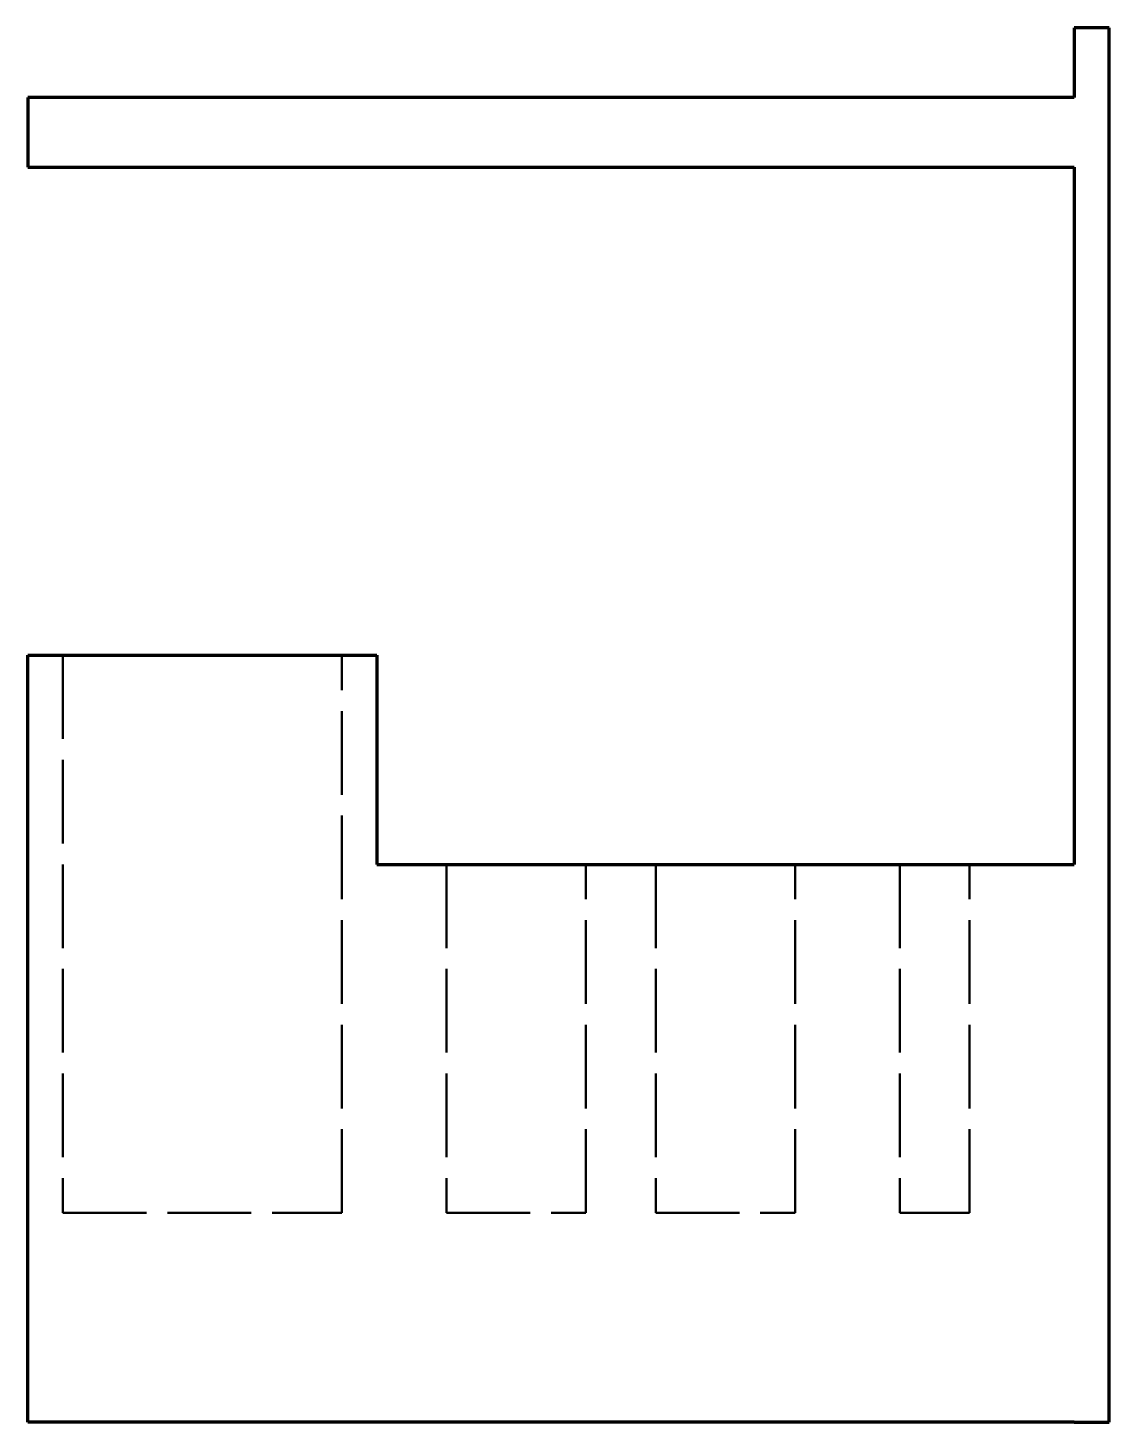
# Model space of a CAD drawing. Header units: millimetres. Extents: x 0 to 155, y 0 to 200.
import ezdxf

# ---------------------------------------------------------------- set-up
doc = ezdxf.new("R2010")
doc.units = ezdxf.units.MM
doc.linetypes.add('ACAD_ISO02W100', pattern=[15, 12, -3])
doc.layers.get('0').update_dxf_attribs({"lineweight": 25, "true_color": 0x000000})

msp = doc.modelspace()

# ---------------------------------------------------------------- linework, layer by layer
at = {"lineweight": 70}
for p, q in [((155, 200), (150, 200)), ((150, 200), (150, 190)), ((155, 0), (155, 200)), ((150, 190), (0, 190)), ((0, 190), (0, 180)), ((0, 180), (150, 180)), ((150, 180), (150, 80)), ((0, 80), (0, 110)), ((0, 110), (50, 110)), ((50, 110), (50, 80)), ((0, 0), (0, 80)), ((50, 80), (150, 80)), ((150, 80), (150, 80)), ((150, 0), (0, 0)), ((150, 0), (155, 0))]:
    msp.add_line(p, q, dxfattribs=at)
at = {"linetype": 'ACAD_ISO02W100', "lineweight": 50}
for p, q in [((5, 110), (5, 30)), ((45, 30), (45, 110)), ((60, 80), (60, 30)), ((80, 30), (80, 80)), ((90, 80), (90, 30)), ((110, 30), (110, 80)), ((125, 80), (125, 30)), ((135, 30), (135, 80)), ((5, 30), (45, 30)), ((60, 30), (80, 30)), ((90, 30), (110, 30)), ((125, 30), (135, 30))]:
    msp.add_line(p, q, dxfattribs=at)

doc.saveas('drawing.dxf')
